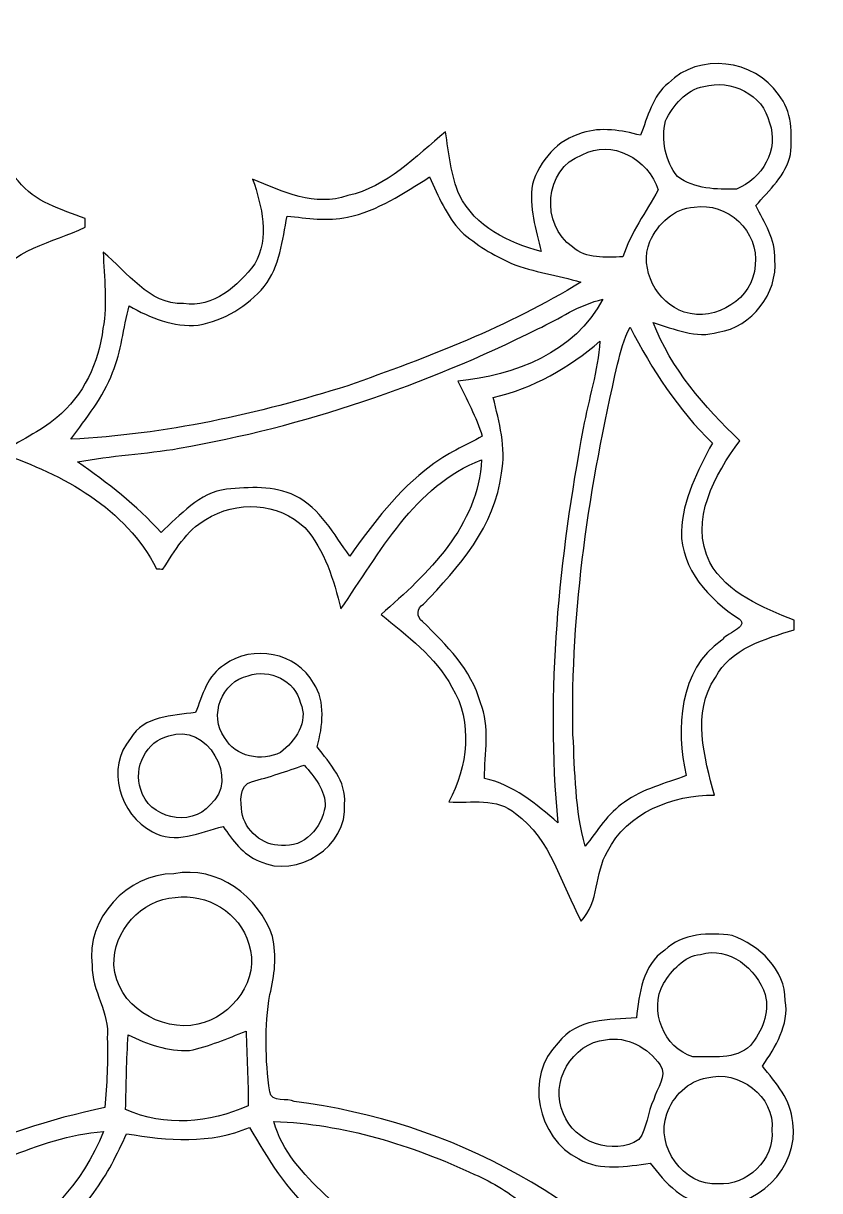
# Model space of a CAD drawing. Header units: centimetres. Extents: x -5.8 to 6.4, y -14.8 to 13.4.
# Drawn here: x 1.46 to 6.36, y 6.21 to 13.38 of the extents above; entities that cross this region are included whole.
import ezdxf

# ---------------------------------------------------------------- set-up
doc = ezdxf.new("R2010")
doc.units = ezdxf.units.CM
doc.header["$MEASUREMENT"] = 0
doc.layers.add('Camada 1', color=7, linetype='Continuous')

msp = doc.modelspace()

# ---------------------------------------------------------------- linework, layer by layer
at = {"layer": 'Camada 1', "color": 250}
for points, knots in [([(0.15107, 12.98111), (0.32473, 13.06123), (0.38054, 13.25647), (0.51297, 13.37995), (0.51297, 13.37995), (0.5398, 13.19366), (0.5647, 12.95836), (0.75469, 12.8654), (0.75469, 12.8654), (0.92426, 12.75923), (1.12669, 12.84051), (1.30385, 12.87843), (1.30385, 12.87843), (1.31241, 12.71897), (1.31163, 12.53657), (1.43025, 12.4123), (1.43025, 12.4123), (1.53176, 12.28182), (1.6957, 12.23923), (1.84135, 12.18069), (1.84135, 12.18069), (1.84135, 12.16748), (1.84154, 12.14103), (1.84154, 12.1278), (1.84154, 12.1278), (1.6428, 12.03329), (1.38553, 11.9944), (1.27215, 11.78185), (1.27215, 11.78185), (1.23365, 11.70057), (1.24668, 11.60508), (1.22957, 11.51855), (1.22957, 11.51855), (1.0985, 11.58584), (0.95693, 11.66304), (0.8033, 11.63153), (0.8033, 11.63153), (0.57364, 11.60217), (0.42157, 11.41179), (0.26425, 11.26263), (0.26425, 11.26263), (0.08009, 11.48374), (-0.1132, 11.74607), (-0.40646, 11.81977), (-0.40646, 11.81977), (-0.57467, 11.87325), (-0.7316, 11.80597), (-0.87744, 11.73187), (-0.87744, 11.73187), (-0.90078, 11.91875), (-0.90409, 12.121), (-1.01493, 12.28123), (-1.01493, 12.28123), (-1.11333, 12.44731), (-1.29671, 12.52937), (-1.43964, 12.64994), (-1.43964, 12.64994), (-1.28446, 12.71936), (-1.1108, 12.73259), (-0.95581, 12.80318), (-0.95581, 12.80318), (-0.78372, 12.87007), (-0.6437, 12.99472), (-0.5031, 13.11023), (-0.5031, 13.11023), (-0.44826, 13.16643), (-0.38118, 13.09001), (-0.33061, 13.06512), (-0.33061, 13.06512), (-0.19741, 12.96672), (-0.00547, 12.89282), (0.15107, 12.98111), (0.15107, 12.98111), (0.15107, 12.98111), (0.15107, 12.98111), (0.15107, 12.98111)], [0, 0, 0, 0, 0.05, 0.05, 0.05, 0.05, 0.1, 0.1, 0.1, 0.1, 0.15, 0.15, 0.15, 0.15, 0.2, 0.2, 0.2, 0.2, 0.25, 0.25, 0.25, 0.25, 0.3, 0.3, 0.3, 0.3, 0.35, 0.35, 0.35, 0.35, 0.4, 0.4, 0.4, 0.4, 0.45, 0.45, 0.45, 0.45, 0.5, 0.5, 0.5, 0.5, 0.55, 0.55, 0.55, 0.55, 0.6, 0.6, 0.6, 0.6, 0.65, 0.65, 0.65, 0.65, 0.7, 0.7, 0.7, 0.7, 0.75, 0.75, 0.75, 0.75, 0.8, 0.8, 0.8, 0.8, 0.85, 0.85, 0.85, 0.85, 0.9, 0.9, 0.9, 0.9, 1, 1, 1, 1]), ([(5.42687, 13.0132), (5.61044, 13.20143), (5.95794, 13.16021), (6.10185, 12.94222), (6.10185, 12.94222), (6.19033, 12.84187), (6.18547, 12.69933), (6.17672, 12.57468), (6.17672, 12.57468), (6.14755, 12.44711), (6.04624, 12.35533), (5.9632, 12.26043), (5.9632, 12.26043), (6.01531, 12.15581), (6.08649, 12.05313), (6.08026, 11.93003), (6.08026, 11.93003), (6.09932, 11.72196), (5.93947, 11.51524), (5.73276, 11.48296), (5.73276, 11.48296), (5.59488, 11.44329), (5.46168, 11.50183), (5.33333, 11.54363), (5.33333, 11.54363), (5.44106, 11.25816), (5.64758, 11.02578), (5.86422, 10.81712), (5.86422, 10.81712), (5.71312, 10.60729), (5.55249, 10.33077), (5.68006, 10.0698), (5.68006, 10.0698), (5.78876, 9.87767), (6.00442, 9.79385), (6.19889, 9.71431), (6.19889, 9.71431), (6.19869, 9.69993), (6.19869, 9.67095), (6.1985, 9.65656), (6.1985, 9.65656), (6.02056, 9.59958), (5.80801, 9.54202), (5.71467, 9.36253), (5.71467, 9.36253), (5.56902, 9.14921), (5.64739, 8.86995), (5.70864, 8.64049), (5.70864, 8.64049), (5.45292, 8.64302), (5.17057, 8.53334), (5.05194, 8.29395), (5.05194, 8.29395), (4.97065, 8.16192), (5.00216, 7.98321), (4.89015, 7.8675), (4.89015, 7.8675), (4.76608, 8.09327), (4.70677, 8.36882), (4.48722, 8.52712), (4.48722, 8.52712), (4.37326, 8.62727), (4.21477, 8.59051), (4.07651, 8.59887), (4.07651, 8.59887), (4.19183, 8.8122), (4.22839, 9.09068), (4.09576, 9.3038), (4.09576, 9.3038), (3.99503, 9.49146), (3.8206, 9.61689), (3.66133, 9.75068), (3.66133, 9.75068), (3.94545, 9.99629), (4.26125, 10.29771), (4.2772, 10.69908), (4.2772, 10.69908), (3.86318, 10.53943), (3.65278, 10.12658), (3.413, 9.78374), (3.413, 9.78374), (3.36964, 9.96148), (3.31635, 10.14486), (3.19112, 10.28429), (3.19112, 10.28429), (3.03263, 10.43831), (2.76661, 10.45211), (2.5842, 10.33232), (2.5842, 10.33232), (2.46149, 10.26718), (2.3946, 10.13883), (2.31953, 10.02818), (2.31953, 10.02818), (2.31001, 10.02877), (2.29075, 10.03012), (2.28122, 10.03071), (2.28122, 10.03071), (2.09065, 10.40194), (1.70659, 10.60982), (1.32524, 10.73914), (1.32524, 10.73914), (1.43589, 10.81751), (1.56307, 10.87079), (1.66711, 10.95908), (1.66711, 10.95908), (1.83162, 11.09267), (1.92672, 11.29861), (1.95161, 11.5063), (1.95161, 11.5063), (1.98058, 11.66148), (1.95764, 11.81861), (1.95336, 11.97457), (1.95336, 11.97457), (2.10465, 11.85342), (2.2295, 11.65409), (2.44632, 11.65876), (2.44632, 11.65876), (2.6297, 11.62939), (2.78042, 11.76882), (2.88387, 11.90223), (2.88387, 11.90223), (2.97643, 12.0613), (2.9284, 12.25926), (2.87142, 12.42319), (2.87142, 12.42319), (3.05441, 12.34619), (3.25374, 12.25187), (3.45617, 12.32188), (3.45617, 12.32188), (3.69848, 12.37555), (3.87232, 12.56262), (4.05726, 12.71372), (4.05726, 12.71372), (4.07632, 12.58266), (4.08954, 12.44789), (4.14224, 12.32499), (4.14224, 12.32499), (4.23811, 12.1313), (4.44483, 12.03154), (4.64454, 11.97865), (4.64454, 11.97865), (4.61051, 12.11283), (4.57025, 12.25206), (4.59087, 12.3915), (4.59087, 12.3915), (4.63307, 12.53637), (4.74722, 12.66744), (4.89637, 12.70672), (4.89637, 12.70672), (5.01363, 12.74561), (5.13789, 12.72325), (5.25399, 12.69272), (5.25399, 12.69272), (5.30008, 12.80395), (5.32691, 12.93463), (5.42687, 13.0132), (5.42687, 13.0132), (5.42687, 13.0132), (5.42687, 13.0132), (5.42687, 13.0132)], [0, 0, 0, 0, 0.0243902, 0.0243902, 0.0243902, 0.0243902, 0.0487805, 0.0487805, 0.0487805, 0.0487805, 0.0731707, 0.0731707, 0.0731707, 0.0731707, 0.097561, 0.097561, 0.097561, 0.097561, 0.1219512, 0.1219512, 0.1219512, 0.1219512, 0.1463415, 0.1463415, 0.1463415, 0.1463415, 0.1707317, 0.1707317, 0.1707317, 0.1707317, 0.195122, 0.195122, 0.195122, 0.195122, 0.2195122, 0.2195122, 0.2195122, 0.2195122, 0.2439024, 0.2439024, 0.2439024, 0.2439024, 0.2682927, 0.2682927, 0.2682927, 0.2682927, 0.2926829, 0.2926829, 0.2926829, 0.2926829, 0.3170732, 0.3170732, 0.3170732, 0.3170732, 0.3414634, 0.3414634, 0.3414634, 0.3414634, 0.3658537, 0.3658537, 0.3658537, 0.3658537, 0.3902439, 0.3902439, 0.3902439, 0.3902439, 0.4146341, 0.4146341, 0.4146341, 0.4146341, 0.4390244, 0.4390244, 0.4390244, 0.4390244, 0.4634146, 0.4634146, 0.4634146, 0.4634146, 0.4878049, 0.4878049, 0.4878049, 0.4878049, 0.5121951, 0.5121951, 0.5121951, 0.5121951, 0.5365854, 0.5365854, 0.5365854, 0.5365854, 0.5609756, 0.5609756, 0.5609756, 0.5609756, 0.5853659, 0.5853659, 0.5853659, 0.5853659, 0.6097561, 0.6097561, 0.6097561, 0.6097561, 0.6341463, 0.6341463, 0.6341463, 0.6341463, 0.6585366, 0.6585366, 0.6585366, 0.6585366, 0.6829268, 0.6829268, 0.6829268, 0.6829268, 0.7073171, 0.7073171, 0.7073171, 0.7073171, 0.7317073, 0.7317073, 0.7317073, 0.7317073, 0.7560976, 0.7560976, 0.7560976, 0.7560976, 0.7804878, 0.7804878, 0.7804878, 0.7804878, 0.804878, 0.804878, 0.804878, 0.804878, 0.8292683, 0.8292683, 0.8292683, 0.8292683, 0.8536585, 0.8536585, 0.8536585, 0.8536585, 0.8780488, 0.8780488, 0.8780488, 0.8780488, 0.902439, 0.902439, 0.902439, 0.902439, 0.9268293, 0.9268293, 0.9268293, 0.9268293, 0.9512195, 0.9512195, 0.9512195, 0.9512195, 1, 1, 1, 1]), ([(5.6433, 12.99141), (5.53169, 12.97372), (5.45603, 12.87415), (5.40761, 12.78042), (5.40761, 12.78042), (5.3835, 12.66238), (5.40528, 12.53404), (5.48229, 12.43914), (5.48229, 12.43914), (5.58652, 12.3633), (5.72148, 12.35785), (5.84555, 12.36233), (5.84555, 12.36233), (5.99976, 12.42339), (6.10963, 12.6056), (6.04701, 12.76954), (6.04701, 12.76954), (6.00909, 12.94494), (5.81015, 13.03886), (5.6433, 12.99141), (5.6433, 12.99141), (5.6433, 12.99141), (5.6433, 12.99141), (5.6433, 12.99141)], [0, 0, 0, 0, 0.1428571, 0.1428571, 0.1428571, 0.1428571, 0.2857143, 0.2857143, 0.2857143, 0.2857143, 0.4285714, 0.4285714, 0.4285714, 0.4285714, 0.5714286, 0.5714286, 0.5714286, 0.5714286, 0.7142857, 0.7142857, 0.7142857, 0.7142857, 1, 1, 1, 1]), ([(4.89598, 12.57157), (4.65893, 12.48873), (4.64065, 12.13967), (4.83686, 12.00724), (4.83686, 12.00724), (4.92126, 11.93003), (5.04047, 11.94617), (5.14586, 11.9452), (5.14586, 11.9452), (5.19507, 12.09397), (5.28841, 12.22095), (5.36328, 12.35669), (5.36328, 12.35669), (5.30494, 12.54454), (5.07683, 12.67503), (4.89598, 12.57157), (4.89598, 12.57157), (4.89598, 12.57157), (4.89598, 12.57157), (4.89598, 12.57157)], [0, 0, 0, 0, 0.1666667, 0.1666667, 0.1666667, 0.1666667, 0.3333333, 0.3333333, 0.3333333, 0.3333333, 0.5, 0.5, 0.5, 0.5, 0.6666667, 0.6666667, 0.6666667, 0.6666667, 1, 1, 1, 1]), ([(3.45384, 12.18983), (3.33075, 12.16222), (3.2059, 12.18478), (3.0828, 12.19626), (3.0828, 12.19626), (3.05324, 12.04866), (3.04002, 11.88745), (2.94299, 11.76494), (2.94299, 11.76494), (2.84089, 11.64223), (2.69524, 11.55375), (2.53714, 11.52749), (2.53714, 11.52749), (2.38526, 11.51194), (2.24156, 11.57144), (2.11282, 11.64437), (2.11282, 11.64437), (2.07606, 11.50863), (2.0642, 11.36648), (2.01112, 11.23541), (2.01112, 11.23541), (1.95277, 11.08373), (1.84971, 10.95616), (1.75462, 10.82665), (1.75462, 10.82665), (2.33393, 10.85465), (2.90409, 10.98028), (3.45578, 11.15471), (3.45578, 11.15471), (3.94875, 11.32817), (4.44172, 11.51661), (4.88859, 11.7906), (4.88859, 11.7906), (4.7478, 11.83455), (4.59923, 11.8505), (4.46213, 11.90573), (4.46213, 11.90573), (4.34993, 11.95493), (4.24414, 12.02026), (4.15216, 12.10116), (4.15216, 12.10116), (4.06329, 12.19762), (4.01156, 12.31838), (3.95867, 12.43642), (3.95867, 12.43642), (3.79979, 12.33841), (3.64033, 12.22698), (3.45384, 12.18983), (3.45384, 12.18983), (3.45384, 12.18983), (3.45384, 12.18983), (3.45384, 12.18983)], [0, 0, 0, 0, 0.0714286, 0.0714286, 0.0714286, 0.0714286, 0.1428571, 0.1428571, 0.1428571, 0.1428571, 0.2142857, 0.2142857, 0.2142857, 0.2142857, 0.2857143, 0.2857143, 0.2857143, 0.2857143, 0.3571429, 0.3571429, 0.3571429, 0.3571429, 0.4285714, 0.4285714, 0.4285714, 0.4285714, 0.5, 0.5, 0.5, 0.5, 0.5714286, 0.5714286, 0.5714286, 0.5714286, 0.6428571, 0.6428571, 0.6428571, 0.6428571, 0.7142857, 0.7142857, 0.7142857, 0.7142857, 0.7857143, 0.7857143, 0.7857143, 0.7857143, 0.8571429, 0.8571429, 0.8571429, 0.8571429, 1, 1, 1, 1]), ([(5.58458, 12.2507), (5.46012, 12.24701), (5.36269, 12.14686), (5.31174, 12.04088), (5.31174, 12.04088), (5.24407, 11.86975), (5.35511, 11.6642), (5.5241, 11.60606), (5.5241, 11.60606), (5.71817, 11.54636), (5.94939, 11.68929), (5.95892, 11.89484), (5.95892, 11.89484), (5.98653, 12.10116), (5.78779, 12.28571), (5.58458, 12.2507), (5.58458, 12.2507), (5.58458, 12.2507), (5.58458, 12.2507), (5.58458, 12.2507)], [0, 0, 0, 0, 0.1666667, 0.1666667, 0.1666667, 0.1666667, 0.3333333, 0.3333333, 0.3333333, 0.3333333, 0.5, 0.5, 0.5, 0.5, 0.6666667, 0.6666667, 0.6666667, 0.6666667, 1, 1, 1, 1]), ([(4.62354, 11.50338), (3.92833, 11.15723), (3.18548, 10.90482), (2.42027, 10.77026), (2.42027, 10.77026), (2.21297, 10.73467), (2.00217, 10.72631), (1.79565, 10.68644), (1.79565, 10.68644), (1.97961, 10.55829), (2.15813, 10.42119), (2.30826, 10.25337), (2.30826, 10.25337), (2.42688, 10.3611), (2.54356, 10.49742), (2.71099, 10.51959), (2.71099, 10.51959), (2.85081, 10.53262), (3.00288, 10.54215), (3.13297, 10.47895), (3.13297, 10.47895), (3.28797, 10.40311), (3.36905, 10.2419), (3.46823, 10.10869), (3.46823, 10.10869), (3.61271, 10.31073), (3.76479, 10.51278), (3.96567, 10.66271), (3.96567, 10.66271), (4.06193, 10.73855), (4.17627, 10.78503), (4.28245, 10.84473), (4.28245, 10.84473), (4.24531, 10.96316), (4.18561, 11.07245), (4.13213, 11.18368), (4.13213, 11.18368), (4.48158, 11.21441), (4.85087, 11.36025), (5.02394, 11.6854), (5.02394, 11.6854), (4.87906, 11.65331), (4.75636, 11.56503), (4.62354, 11.50338), (4.62354, 11.50338), (4.62354, 11.50338), (4.62354, 11.50338), (4.62354, 11.50338)], [0, 0, 0, 0, 0.0769231, 0.0769231, 0.0769231, 0.0769231, 0.1538462, 0.1538462, 0.1538462, 0.1538462, 0.2307692, 0.2307692, 0.2307692, 0.2307692, 0.3076923, 0.3076923, 0.3076923, 0.3076923, 0.3846154, 0.3846154, 0.3846154, 0.3846154, 0.4615385, 0.4615385, 0.4615385, 0.4615385, 0.5384615, 0.5384615, 0.5384615, 0.5384615, 0.6153846, 0.6153846, 0.6153846, 0.6153846, 0.6923077, 0.6923077, 0.6923077, 0.6923077, 0.7692308, 0.7692308, 0.7692308, 0.7692308, 0.8461538, 0.8461538, 0.8461538, 0.8461538, 1, 1, 1, 1]), ([(5.1132, 11.28636), (4.94227, 10.54196), (4.82306, 9.77946), (4.83997, 9.01347), (4.83997, 9.01347), (4.85223, 8.784), (4.85184, 8.54948), (4.91543, 8.32662), (4.91543, 8.32662), (4.98913, 8.42211), (5.05486, 8.52828), (5.15579, 8.5979), (5.15579, 8.5979), (5.26955, 8.67938), (5.40684, 8.71225), (5.53616, 8.76067), (5.53616, 8.76067), (5.47062, 9.04614), (5.48948, 9.41212), (5.75512, 9.5918), (5.75512, 9.5918), (5.77243, 9.63167), (5.92547, 9.67134), (5.86072, 9.72326), (5.86072, 9.72326), (5.67636, 9.8415), (5.50446, 10.02818), (5.50582, 10.26037), (5.50582, 10.26037), (5.5134, 10.45503), (5.60616, 10.63374), (5.69639, 10.80214), (5.69639, 10.80214), (5.4854, 11.00672), (5.32574, 11.25466), (5.1904, 11.51369), (5.1904, 11.51369), (5.15248, 11.44271), (5.13303, 11.36395), (5.1132, 11.28636), (5.1132, 11.28636), (5.1132, 11.28636), (5.1132, 11.28636), (5.1132, 11.28636)], [0, 0, 0, 0, 0.0833333, 0.0833333, 0.0833333, 0.0833333, 0.1666667, 0.1666667, 0.1666667, 0.1666667, 0.25, 0.25, 0.25, 0.25, 0.3333333, 0.3333333, 0.3333333, 0.3333333, 0.4166667, 0.4166667, 0.4166667, 0.4166667, 0.5, 0.5, 0.5, 0.5, 0.5833333, 0.5833333, 0.5833333, 0.5833333, 0.6666667, 0.6666667, 0.6666667, 0.6666667, 0.75, 0.75, 0.75, 0.75, 0.8333333, 0.8333333, 0.8333333, 0.8333333, 1, 1, 1, 1]), ([(4.35012, 11.08276), (4.38649, 10.9301), (4.43082, 10.77589), (4.39991, 10.61702), (4.39991, 10.61702), (4.36296, 10.29285), (4.13777, 10.03888), (3.92133, 9.8133), (3.92133, 9.8133), (3.87582, 9.7888), (3.87874, 9.73474), (3.9153, 9.70634), (3.9153, 9.70634), (4.06232, 9.56361), (4.21614, 9.41135), (4.27156, 9.20735), (4.27156, 9.20735), (4.33068, 9.05936), (4.29664, 8.89796), (4.29587, 8.74375), (4.29587, 8.74375), (4.47244, 8.70388), (4.6144, 8.5876), (4.74683, 8.47014), (4.74683, 8.47014), (4.66885, 9.28047), (4.75363, 10.09644), (4.90298, 10.89354), (4.90298, 10.89354), (4.93527, 11.07206), (4.99341, 11.24669), (5.00566, 11.42851), (5.00566, 11.42851), (4.81528, 11.26594), (4.59631, 11.13798), (4.35012, 11.08276)], [0, 0, 0, 0, 0.1, 0.1, 0.1, 0.1, 0.2, 0.2, 0.2, 0.2, 0.3, 0.3, 0.3, 0.3, 0.4, 0.4, 0.4, 0.4, 0.5, 0.5, 0.5, 0.5, 0.6, 0.6, 0.6, 0.6, 0.7, 0.7, 0.7, 0.7, 0.8, 0.8, 0.8, 0.8, 1, 1, 1, 1]), ([(2.69932, 9.44012), (2.86714, 9.57022), (3.14464, 9.51441), (3.24635, 9.32772), (3.24635, 9.32772), (3.32161, 9.2126), (3.30158, 9.06442), (3.26871, 8.93802), (3.26871, 8.93802), (3.34436, 8.8332), (3.45034, 8.72703), (3.43614, 8.58604), (3.43614, 8.58604), (3.45734, 8.32643), (3.14348, 8.12263), (2.91226, 8.23523), (2.91226, 8.23523), (2.81211, 8.2751), (2.74813, 8.36299), (2.68999, 8.44836), (2.68999, 8.44836), (2.54997, 8.41102), (2.39207, 8.33674), (2.25517, 8.41549), (2.25517, 8.41549), (2.05409, 8.51778), (1.96717, 8.81026), (2.12138, 8.98858), (2.12138, 8.98858), (2.20422, 9.12996), (2.37612, 9.12782), (2.51964, 9.14765), (2.51964, 9.14765), (2.56475, 9.25091), (2.5914, 9.38198), (2.69932, 9.44012), (2.69932, 9.44012), (2.69932, 9.44012), (2.69932, 9.44012), (2.69932, 9.44012)], [0, 0, 0, 0, 0.0909091, 0.0909091, 0.0909091, 0.0909091, 0.1818182, 0.1818182, 0.1818182, 0.1818182, 0.2727273, 0.2727273, 0.2727273, 0.2727273, 0.3636364, 0.3636364, 0.3636364, 0.3636364, 0.4545455, 0.4545455, 0.4545455, 0.4545455, 0.5454545, 0.5454545, 0.5454545, 0.5454545, 0.6363636, 0.6363636, 0.6363636, 0.6363636, 0.7272727, 0.7272727, 0.7272727, 0.7272727, 0.8181818, 0.8181818, 0.8181818, 0.8181818, 1, 1, 1, 1]), ([(2.84322, 9.37362), (2.68532, 9.34075), (2.59762, 9.12509), (2.69932, 8.9948), (2.69932, 8.9948), (2.76135, 8.87462), (2.92859, 8.84371), (3.04274, 8.90321), (3.04274, 8.90321), (3.13161, 8.96972), (3.21815, 9.09184), (3.16487, 9.20619), (3.16487, 9.20619), (3.13453, 9.34756), (2.97487, 9.41795), (2.84322, 9.37362), (2.84322, 9.37362), (2.84322, 9.37362), (2.84322, 9.37362), (2.84322, 9.37362)], [0, 0, 0, 0, 0.1666667, 0.1666667, 0.1666667, 0.1666667, 0.3333333, 0.3333333, 0.3333333, 0.3333333, 0.5, 0.5, 0.5, 0.5, 0.6666667, 0.6666667, 0.6666667, 0.6666667, 1, 1, 1, 1]), ([(2.35707, 9.00433), (2.21842, 8.97497), (2.13596, 8.80773), (2.18419, 8.67588), (2.18419, 8.67588), (2.22794, 8.50028), (2.49377, 8.43864), (2.60792, 8.57962), (2.60792, 8.57962), (2.79947, 8.73383), (2.58517, 9.09203), (2.35707, 9.00433), (2.35707, 9.00433), (2.35707, 9.00433), (2.35707, 9.00433), (2.35707, 9.00433)], [0, 0, 0, 0, 0.2, 0.2, 0.2, 0.2, 0.4, 0.4, 0.4, 0.4, 0.6, 0.6, 0.6, 0.6, 1, 1, 1, 1]), ([(2.865, 8.72255), (2.78742, 8.70388), (2.79656, 8.59284), (2.80492, 8.53606), (2.80492, 8.53606), (2.82378, 8.42386), (2.93268, 8.32818), (3.0478, 8.33226), (3.0478, 8.33226), (3.18762, 8.31612), (3.29847, 8.44097), (3.31635, 8.56932), (3.31635, 8.56932), (3.32219, 8.67044), (3.25004, 8.75289), (3.18801, 8.82445), (3.18801, 8.82445), (3.08105, 8.7877), (2.9739, 8.75211), (2.865, 8.72255)], [0, 0, 0, 0, 0.1666667, 0.1666667, 0.1666667, 0.1666667, 0.3333333, 0.3333333, 0.3333333, 0.3333333, 0.5, 0.5, 0.5, 0.5, 0.6666667, 0.6666667, 0.6666667, 0.6666667, 1, 1, 1, 1]), ([(1.88511, 7.59505), (1.84485, 7.88033), (2.10232, 8.16016), (2.38779, 8.15705), (2.38779, 8.15705), (2.65362, 8.21228), (2.91265, 8.01685), (2.99374, 7.77182), (2.99374, 7.77182), (3.02019, 7.65456), (3.00696, 7.53166), (2.9776, 7.41595), (2.9776, 7.41595), (2.94396, 7.21955), (2.94823, 7.01613), (2.97643, 6.81915), (2.97643, 6.81915), (2.98538, 6.74875), (3.08883, 6.78395), (3.12695, 6.75847), (3.12695, 6.75847), (4.08935, 6.64082), (5.0183, 6.1461), (5.5943, 5.35678), (5.5943, 5.35678), (6.18819, 4.56356), (6.35582, 3.46756), (6.00579, 2.53783), (6.00579, 2.53783), (5.7102, 1.74326), (5.08344, 1.08714), (4.32348, 0.7198), (4.32348, 0.7198), (3.69381, 0.4069), (3.08475, -0.00536), (2.68318, -0.59342), (2.68318, -0.59342), (2.60909, -0.54421), (2.54978, -0.47674), (2.49086, -0.41159), (2.49086, -0.41159), (2.07704, 0.10315), (1.51582, 0.47808), (0.93029, 0.77133), (0.93029, 0.77133), (0.48244, 1.0043), (0.08204, 1.33411), (-0.21802, 1.74112), (-0.21802, 1.74112), (-0.74929, 2.43185), (-0.96554, 3.36217), (-0.76777, 4.21314), (-0.76777, 4.21314), (-0.56027, 5.15881), (0.12132, 5.96973), (0.98688, 6.38957), (0.98688, 6.38957), (1.29393, 6.54767), (1.62647, 6.65074), (1.96367, 6.72172), (1.96367, 6.72172), (1.97553, 6.86329), (1.98331, 7.00563), (1.97845, 7.14759), (1.97845, 7.14759), (1.99439, 7.30647), (1.88141, 7.43773), (1.88511, 7.59505), (1.88511, 7.59505), (1.88511, 7.59505), (1.88511, 7.59505), (1.88511, 7.59505)], [0, 0, 0, 0, 0.0526316, 0.0526316, 0.0526316, 0.0526316, 0.1052632, 0.1052632, 0.1052632, 0.1052632, 0.1578947, 0.1578947, 0.1578947, 0.1578947, 0.2105263, 0.2105263, 0.2105263, 0.2105263, 0.2631579, 0.2631579, 0.2631579, 0.2631579, 0.3157895, 0.3157895, 0.3157895, 0.3157895, 0.3684211, 0.3684211, 0.3684211, 0.3684211, 0.4210526, 0.4210526, 0.4210526, 0.4210526, 0.4736842, 0.4736842, 0.4736842, 0.4736842, 0.5263158, 0.5263158, 0.5263158, 0.5263158, 0.5789474, 0.5789474, 0.5789474, 0.5789474, 0.6315789, 0.6315789, 0.6315789, 0.6315789, 0.6842105, 0.6842105, 0.6842105, 0.6842105, 0.7368421, 0.7368421, 0.7368421, 0.7368421, 0.7894737, 0.7894737, 0.7894737, 0.7894737, 0.8421053, 0.8421053, 0.8421053, 0.8421053, 0.8947368, 0.8947368, 0.8947368, 0.8947368, 1, 1, 1, 1]), ([(2.39596, 8.01237), (2.18633, 7.99935), (2.01131, 7.80585), (2.01928, 7.59583), (2.01928, 7.59583), (2.03426, 7.34906), (2.30515, 7.18454), (2.53481, 7.23355), (2.53481, 7.23355), (2.74658, 7.2773), (2.92101, 7.51124), (2.84848, 7.72632), (2.84848, 7.72632), (2.79344, 7.91767), (2.59101, 8.04096), (2.39596, 8.01237), (2.39596, 8.01237), (2.39596, 8.01237), (2.39596, 8.01237), (2.39596, 8.01237)], [0, 0, 0, 0, 0.1666667, 0.1666667, 0.1666667, 0.1666667, 0.3333333, 0.3333333, 0.3333333, 0.3333333, 0.5, 0.5, 0.5, 0.5, 0.6666667, 0.6666667, 0.6666667, 0.6666667, 1, 1, 1, 1]), ([(5.40373, 7.68898), (5.51398, 7.79146), (5.67695, 7.79963), (5.81793, 7.77843), (5.81793, 7.77843), (5.98575, 7.7197), (6.14425, 7.569), (6.14425, 7.37939), (6.14425, 7.37939), (6.17049, 7.22966), (6.08396, 7.09373), (6.00365, 6.97627), (6.00365, 6.97627), (6.08629, 6.87496), (6.18236, 6.76839), (6.18994, 6.63032), (6.18994, 6.63032), (6.23409, 6.35282), (5.96144, 6.08757), (5.68531, 6.12588), (5.68531, 6.12588), (5.5206, 6.13036), (5.40742, 6.25987), (5.31466, 6.38063), (5.31466, 6.38063), (5.1692, 6.3606), (5.01169, 6.32948), (4.87537, 6.40669), (4.87537, 6.40669), (4.62004, 6.5325), (4.53856, 6.91521), (4.74916, 7.1192), (4.74916, 7.1192), (4.86311, 7.27341), (5.06128, 7.25941), (5.23007, 7.27244), (5.23007, 7.27244), (5.24582, 7.42023), (5.26877, 7.59817), (5.40373, 7.68898), (5.40373, 7.68898), (5.40373, 7.68898), (5.40373, 7.68898), (5.40373, 7.68898)], [0, 0, 0, 0, 0.0833333, 0.0833333, 0.0833333, 0.0833333, 0.1666667, 0.1666667, 0.1666667, 0.1666667, 0.25, 0.25, 0.25, 0.25, 0.3333333, 0.3333333, 0.3333333, 0.3333333, 0.4166667, 0.4166667, 0.4166667, 0.4166667, 0.5, 0.5, 0.5, 0.5, 0.5833333, 0.5833333, 0.5833333, 0.5833333, 0.6666667, 0.6666667, 0.6666667, 0.6666667, 0.75, 0.75, 0.75, 0.75, 0.8333333, 0.8333333, 0.8333333, 0.8333333, 1, 1, 1, 1]), ([(5.62386, 7.66292), (5.52099, 7.65087), (5.44806, 7.5655), (5.39595, 7.48363), (5.39595, 7.48363), (5.30474, 7.32144), (5.3975, 7.08595), (5.57699, 7.03364), (5.57699, 7.03364), (5.69445, 7.03791), (5.83816, 7.01186), (5.93053, 7.10364), (5.93053, 7.10364), (6.00248, 7.18863), (6.04798, 7.30316), (6.02153, 7.41576), (6.02153, 7.41576), (5.9702, 7.576), (5.79849, 7.71387), (5.62386, 7.66292), (5.62386, 7.66292), (5.62386, 7.66292), (5.62386, 7.66292), (5.62386, 7.66292)], [0, 0, 0, 0, 0.1428571, 0.1428571, 0.1428571, 0.1428571, 0.2857143, 0.2857143, 0.2857143, 0.2857143, 0.4285714, 0.4285714, 0.4285714, 0.4285714, 0.5714286, 0.5714286, 0.5714286, 0.5714286, 0.7142857, 0.7142857, 0.7142857, 0.7142857, 1, 1, 1, 1]), ([(2.4825, 7.07233), (2.35045, 7.0665), (2.22347, 7.11084), (2.10679, 7.1684), (2.10679, 7.1684), (2.0961, 7.01613), (2.09435, 6.86348), (2.09104, 6.71063), (2.09104, 6.71063), (2.32965, 6.60173), (2.60851, 6.62721), (2.84381, 6.73261), (2.84381, 6.73261), (2.84653, 6.88565), (2.83408, 7.0385), (2.83117, 7.19115), (2.83117, 7.19115), (2.71683, 7.14623), (2.60306, 7.09762), (2.4825, 7.07233), (2.4825, 7.07233), (2.4825, 7.07233), (2.4825, 7.07233), (2.4825, 7.07233)], [0, 0, 0, 0, 0.1428571, 0.1428571, 0.1428571, 0.1428571, 0.2857143, 0.2857143, 0.2857143, 0.2857143, 0.4285714, 0.4285714, 0.4285714, 0.4285714, 0.5714286, 0.5714286, 0.5714286, 0.5714286, 0.7142857, 0.7142857, 0.7142857, 0.7142857, 1, 1, 1, 1]), ([(5.04066, 7.13748), (4.83336, 7.12095), (4.69335, 6.87301), (4.78222, 6.68341), (4.78222, 6.68341), (4.84542, 6.50975), (5.08908, 6.42516), (5.24446, 6.52512), (5.24446, 6.52512), (5.29813, 6.59551), (5.29541, 6.69372), (5.33586, 6.77209), (5.33586, 6.77209), (5.35219, 6.83879), (5.42453, 6.9156), (5.37611, 6.98482), (5.37611, 6.98482), (5.30105, 7.08828), (5.17212, 7.16451), (5.04066, 7.13748), (5.04066, 7.13748), (5.04066, 7.13748), (5.04066, 7.13748), (5.04066, 7.13748)], [0, 0, 0, 0, 0.1428571, 0.1428571, 0.1428571, 0.1428571, 0.2857143, 0.2857143, 0.2857143, 0.2857143, 0.4285714, 0.4285714, 0.4285714, 0.4285714, 0.5714286, 0.5714286, 0.5714286, 0.5714286, 0.7142857, 0.7142857, 0.7142857, 0.7142857, 1, 1, 1, 1]), ([(5.66275, 6.90412), (5.54704, 6.88604), (5.45429, 6.79095), (5.41617, 6.68322), (5.41617, 6.68322), (5.34597, 6.48214), (5.51671, 6.24081), (5.73217, 6.25306), (5.73217, 6.25306), (5.91069, 6.24061), (6.07793, 6.40319), (6.06257, 6.58307), (6.06257, 6.58307), (6.08202, 6.79095), (5.85877, 6.95741), (5.66275, 6.90412)], [0, 0, 0, 0, 0.2, 0.2, 0.2, 0.2, 0.4, 0.4, 0.4, 0.4, 0.6, 0.6, 0.6, 0.6, 1, 1, 1, 1]), ([(2.09687, 6.56167), (2.03892, 6.43625), (1.97805, 6.31101), (1.89483, 6.19997), (1.89483, 6.19997), (1.78048, 6.03488), (1.61013, 5.9217), (1.47537, 5.77507), (1.47537, 5.77507), (1.90825, 5.70273), (2.35007, 5.72276), (2.78683, 5.73851), (2.78683, 5.73851), (3.0338, 5.76418), (3.28718, 5.7704), (3.5256, 5.84702), (3.5256, 5.84702), (3.43848, 5.92481), (3.34358, 5.99365), (3.25529, 6.06968), (3.25529, 6.06968), (3.07892, 6.2095), (2.96496, 6.40921), (2.85236, 6.60018), (2.85236, 6.60018), (2.61395, 6.49789), (2.34695, 6.51734), (2.09687, 6.56167), (2.09687, 6.56167), (2.09687, 6.56167), (2.09687, 6.56167), (2.09687, 6.56167)], [0, 0, 0, 0, 0.1111111, 0.1111111, 0.1111111, 0.1111111, 0.2222222, 0.2222222, 0.2222222, 0.2222222, 0.3333333, 0.3333333, 0.3333333, 0.3333333, 0.4444444, 0.4444444, 0.4444444, 0.4444444, 0.5555556, 0.5555556, 0.5555556, 0.5555556, 0.6666667, 0.6666667, 0.6666667, 0.6666667, 0.7777778, 0.7777778, 0.7777778, 0.7777778, 1, 1, 1, 1]), ([(3.00249, 6.63615), (3.04838, 6.45511), (3.18393, 6.31354), (3.31519, 6.18831), (3.31519, 6.18831), (3.44159, 6.0726), (3.57091, 5.95028), (3.73329, 5.88708), (3.73329, 5.88708), (3.88769, 5.86219), (3.98492, 6.00473), (4.10529, 6.07007), (4.10529, 6.07007), (4.23636, 6.15622), (4.40399, 6.09788), (4.55042, 6.11655), (4.55042, 6.11655), (4.45494, 6.19608), (4.34935, 6.2624), (4.2352, 6.3116), (4.2352, 6.3116), (3.8488, 6.49128), (3.4307, 6.62293), (3.00249, 6.63615), (3.00249, 6.63615), (3.00249, 6.63615), (3.00249, 6.63615), (3.00249, 6.63615)], [0, 0, 0, 0, 0.125, 0.125, 0.125, 0.125, 0.25, 0.25, 0.25, 0.25, 0.375, 0.375, 0.375, 0.375, 0.5, 0.5, 0.5, 0.5, 0.625, 0.625, 0.625, 0.625, 0.75, 0.75, 0.75, 0.75, 1, 1, 1, 1]), ([(1.36375, 6.4168), (1.07186, 6.30926), (0.79494, 6.15933), (0.54953, 5.96759), (0.54953, 5.96759), (0.78658, 5.89622), (1.03199, 5.80171), (1.28324, 5.82271), (1.28324, 5.82271), (1.57474, 5.99501), (1.83046, 6.25461), (1.95433, 6.57451), (1.95433, 6.57451), (1.74839, 6.56226), (1.55432, 6.48953), (1.36375, 6.4168), (1.36375, 6.4168), (1.36375, 6.4168), (1.36375, 6.4168), (1.36375, 6.4168)], [0, 0, 0, 0, 0.1666667, 0.1666667, 0.1666667, 0.1666667, 0.3333333, 0.3333333, 0.3333333, 0.3333333, 0.5, 0.5, 0.5, 0.5, 0.6666667, 0.6666667, 0.6666667, 0.6666667, 1, 1, 1, 1])]:
    msp.add_open_spline(points, degree=3, knots=knots, dxfattribs=at)

doc.saveas('drawing.dxf')
